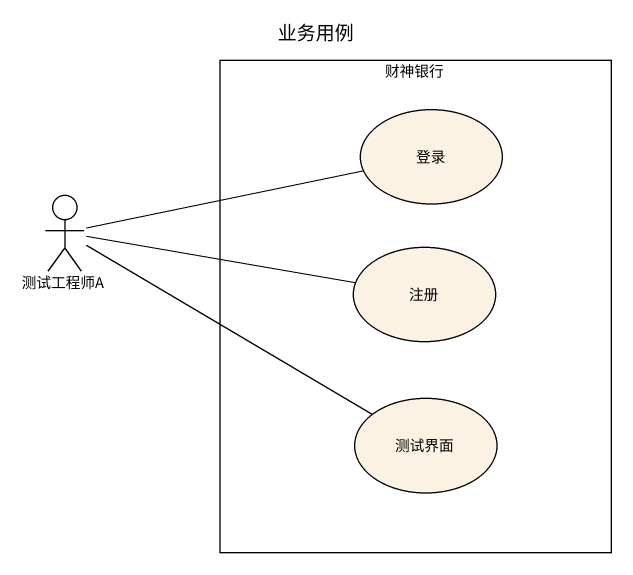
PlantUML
@startuml
title 业务用例
rectangle 财神银行 {
  usecase 登录
  usecase 注册
  usecase 测试界面
}
actor 测试工程师A
测试工程师A -right- 登录
测试工程师A -right- 注册
测试工程师A -right- 测试界面
@enduml
